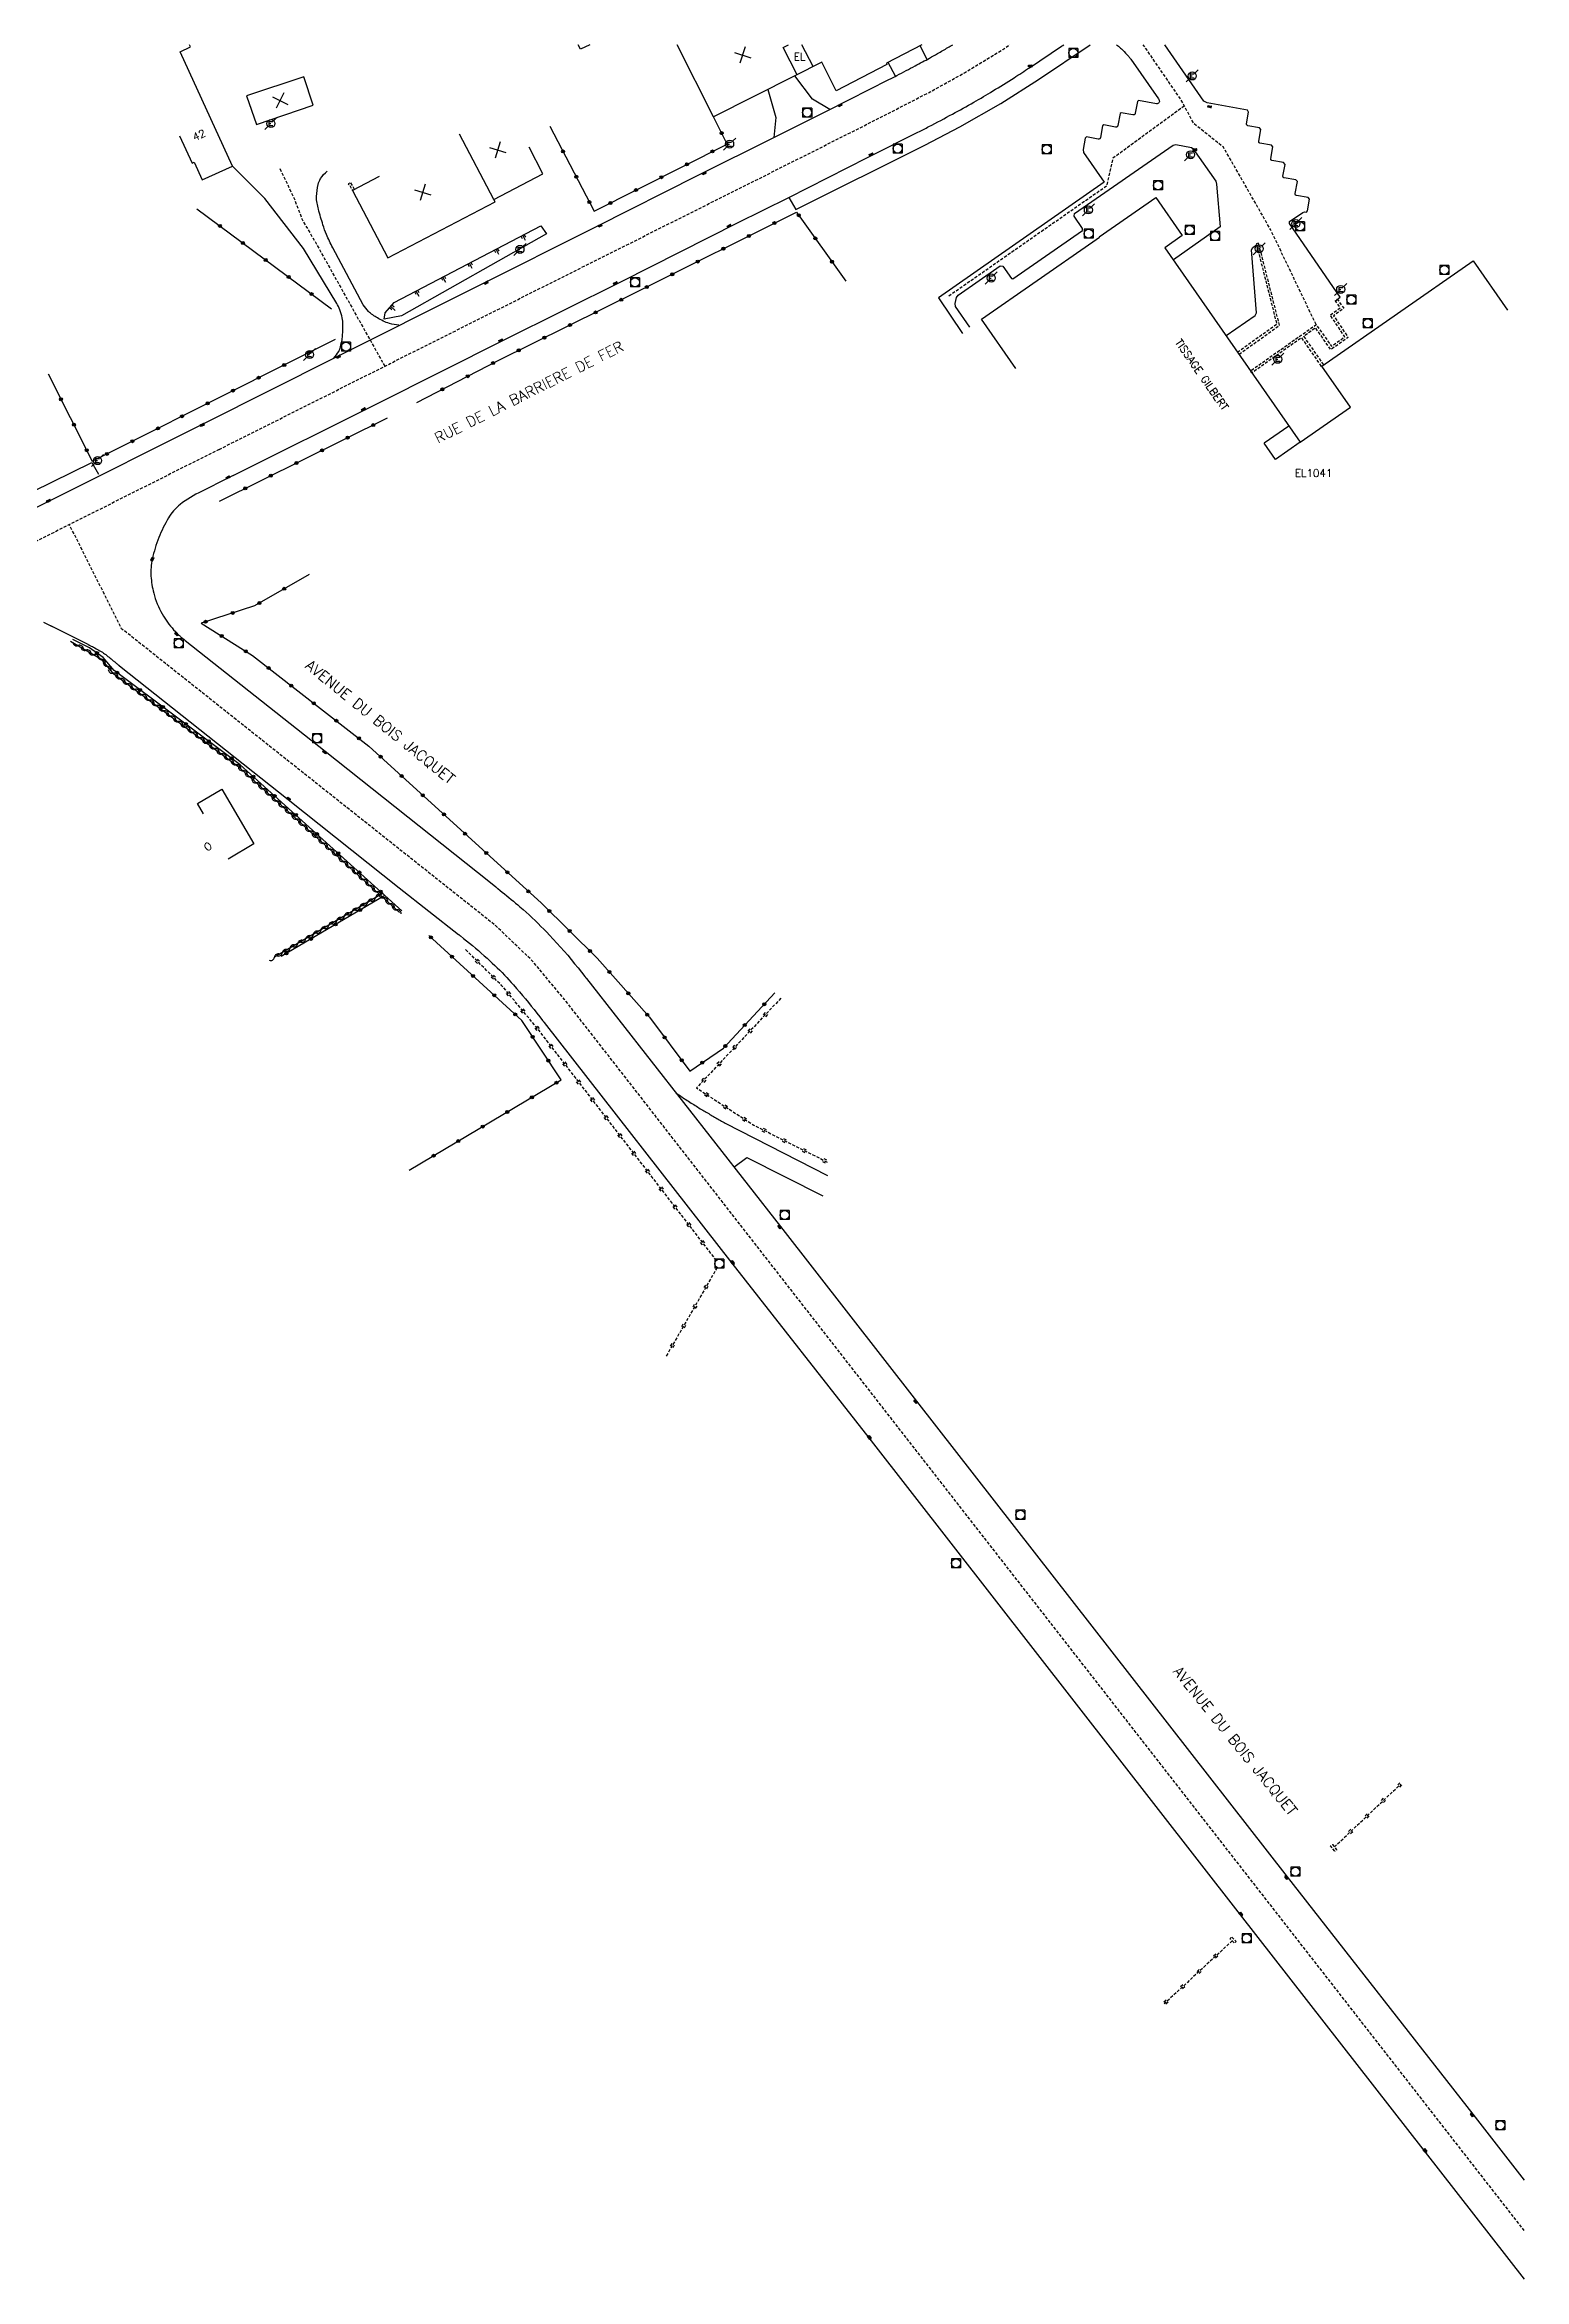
# Model space of a CAD drawing. Header units: millimetres. Extents: x 74999 to 76000, y 157000 to 158000.
# Drawn here: x 75753.9 to 76000, y 157628.4 to 158000 of the extents above; entities that cross this region are included whole.
import ezdxf
from ezdxf.enums import TextEntityAlignment as Align

# ---------------------------------------------------------------- set-up
doc = ezdxf.new("R2010")
doc.units = ezdxf.units.MM
doc.linetypes.add('DASHED', pattern=[0.75, 0.5, -0.25])
doc.layers.get('0').update_dxf_attribs({"linetype": 'CONTINUOUS'})
for name, color, linetype in [('w0001', 6, 'DASHED'), ('w0008', 7, 'CONTINUOUS'), ('W0100', 7, 'CONTINUOUS'), ('W0112', 1, 'DASHED'), ('W0211', 2, 'CONTINUOUS'), ('W0220', 5, 'DASHED'), ('W0310', 3, 'CONTINUOUS'), ('W0322', 7, 'CONTINUOUS'), ('w0400', 7, 'CONTINUOUS'), ('w0420', 7, 'CONTINUOUS'), ('W0471', 7, 'CONTINUOUS'), ('w0984', 7, 'CONTINUOUS'), ('w0989', 7, 'CONTINUOUS'), ('W0991', 7, 'CONTINUOUS'), ('W1102', 7, 'CONTINUOUS')]:
    doc.layers.add(name, color=color, linetype=linetype)
doc.styles.get("Standard").update_dxf_attribs({"font": 'romans.shx', "width": 0.85})

# ---------------------------------------------------------------- blocks, each defined once
blk = doc.blocks.new('t322o')
at = {"color": 0, "linetype": 'Continuous'}
for radius in [0.25, 0.15]:
    blk.add_circle((0, 0), radius, dxfattribs=at)
blk = doc.blocks.new('t310o')
at = {"color": 0, "linetype": 'Continuous'}
for centre, start, end in [((-0.5, 0.38), 216.8699, 323.1304), ((0.5, -0.37), 36.8699, 143.1303)]:
    blk.add_arc(centre, 0.625, start, end, dxfattribs=at)
blk = doc.blocks.new('t220o')
at = {"color": 0, "linetype": 'Continuous'}
for p, q in [((-0.25, 0.25), (0.25, 0.25)), ((-0.25, -0.25), (0.25, -0.25))]:
    blk.add_line(p, q, dxfattribs=at)
blk = doc.blocks.new('T420')
for p, q in [((0.75, 0.75), (-0.75, 0.75)), ((-0.75, 0.75), (-0.75, -0.75)), ((0.75, 0.75), (0.75, -0.75)), ((0.75, -0.75), (-0.75, -0.75))]:
    blk.add_line(p, q)
blk.add_ellipse((0, 0), major_axis=(-0.53, 0.53), ratio=1, start_param=3.926991, end_param=10.210176)
blk = doc.blocks.new('T471')
for p, q in [((-0.333334, 0.333334), (-0.333334, -0.333334)), ((-0.333334, 0.333334), (0.333334, 0.333334)), ((-0.333334, 0), (0, 0)), ((0.500001, 0.500001), (1.000002, 1.000002)), ((-0.500001, -0.500001), (-1.000002, -1.000002)), ((-0.333334, -0.333334), (0.333334, -0.333334))]:
    blk.add_line(p, q)
blk.add_ellipse((0, 0), major_axis=(0.471405, 0.471405), ratio=1, start_param=5.4977871438, end_param=11.780972451)
blk = doc.blocks.new('T400')
for p, q in [((-0.15, 0.3), (0.15, 0.3)), ((-0.15, -0.25), (-0.15, 0.3)), ((-0.15, 0.15), (0.15, 0.15)), ((-0.15, 0), (0.15, 0)), ((0.15, 0.3), (0.15, -0.25)), ((-0.15, -0.15), (0.15, -0.15)), ((-0.15, -0.25), (-0.15, -0.3)), ((-0.15, -0.3), (0.15, -0.3)), ((0.15, -0.3), (0.15, -0.25))]:
    blk.add_line(p, q)
blk = doc.blocks.new('t211o')
at = {"color": 0, "linetype": 'Continuous'}
for p, q in [((-0.29, 0.5), (-0.29, 0)), ((0, 1), (0, 0)), ((0.29, 0.5), (0.29, 0))]:
    blk.add_line(p, q, dxfattribs=at)
blk = doc.blocks.new('t991o')
at = {"color": 0, "linetype": 'Continuous'}
for p, q in [((-1, 1), (1, -1)), ((-1, -1), (1, 1))]:
    blk.add_line(p, q, dxfattribs=at)

msp = doc.modelspace()

# ---------------------------------------------------------------- linework, layer by layer
at = {"layer": 'w0001', "flags": 128}
for points in [[(75782.95, 157932.7), (75811.36, 157946.97), (75879.83, 157981.3), (75886.06, 157984.44), (75894.04, 157988.47), (75901.21, 157992.16), (75906.88, 157995.32), (75913.25, 157999.2), (75914.44, 158000)], [(75965.37, 157953.46), (75957.8, 157969.26), (75949.97, 157982.94), (75945.04, 157986.88), (75942.94, 157990.79), (75936.63, 158000)], [(75943.46, 157989.81), (75931.54, 157981.09), (75930.55, 157976.5), (75904.21, 157958.12)], [(75793.04, 157979.39), (75795.42, 157974.42), (75796.78, 157970.8), (75798.87, 157967.28), (75810.48, 157946.52)], [(75782.95, 157932.7), (75719.35, 157900.76)], [(76000, 157636.47), (75847.67, 157831.89), (75840.37, 157841.23), (75835.01, 157847.66), (75828.96, 157853.46), (75766.72, 157902.88), (75758.02, 157920.19)]]:
    msp.add_lwpolyline(points, dxfattribs=at)
at = {"layer": 'w0008', "flags": 128}
for points in [[(75780.72, 157937.18), (75802.02, 157947.88), (75825.55, 157959.68), (75845.71, 157969.79), (75862.61, 157978.3), (75875.18, 157984.57), (75884.48, 157989.23), (75894.34, 157994.21, 0.003551), (75895.67, 157994.89, 0.001557), (75898.69, 157996.48, 0.003027), (75901.1, 157997.78, 0.00548), (75902.42, 157998.52, 0.002488), (75903.31, 157999.04, 0.000623), (75904.93, 158000)], [(75785.29, 157928.37), (75809.26, 157940.32), (75830.35, 157950.9), (75849.94, 157960.7), (75869.16, 157970.37), (75877.7, 157974.58), (75890.78, 157981.26), (75899.16, 157985.45, 0.005218), (75900.98, 157986.38, 0.002396), (75904.91, 157988.47, 0.006388), (75908.44, 157990.43, 0.006955), (75911.63, 157992.31, 0.00475), (75915.14, 157994.5, 0.006451), (75917.69, 157996.17), (75923.04, 157999.76, -0.011849), (75923.41, 158000)], [(75932.16, 158000, -0.010263), (75932.49, 157999.74, -0.027976), (75933.17, 157999.13, -0.011031), (75934.21, 157998.03, -0.03139), (75934.54, 157997.62), (75939.17, 157990.98, -0.052457), (75939.25, 157990.83, -0.042237), (75939.31, 157990.63, -0.167197), (75939.29, 157990.45, -0.140928), (75939.15, 157990.28, -0.070521), (75938.96, 157990.19, -0.118506), (75938.84, 157990.19), (75935.86, 157990.71), (75935.66, 157990.58), (75935.3, 157988.6, -0.094276), (75935.25, 157988.46, -0.117167), (75935.16, 157988.38, -0.101471), (75935.05, 157988.34, -0.080051), (75934.91, 157988.34), (75932.95, 157988.69), (75932.77, 157988.55), (75932.42, 157986.58, -0.095617), (75932.37, 157986.45, -0.102104), (75932.29, 157986.36, -0.104041), (75932.17, 157986.31, -0.091619), (75932.02, 157986.31), (75930.05, 157986.65), (75929.86, 157986.52), (75929.52, 157984.57, -0.095484), (75929.48, 157984.48, -0.070176), (75929.39, 157984.37, -0.100386), (75929.26, 157984.29, -0.132076), (75929.15, 157984.29), (75927.17, 157984.67), (75926.96, 157984.47), (75926.64, 157982.56), (75926.67, 157982.07), (75930.15, 157977.11), (75902.58, 157957.91), (75906.55, 157951.97)], [(75968.58, 157957.43), (75969.39, 157958.02), (75960.94, 157970.25), (75960.97, 157970.57), (75963.16, 157972.07), (75963.45, 157972.2), (75963.8, 157972.13), (75963.93, 157972.36), (75964.25, 157974.3), (75964.08, 157974.58), (75962.1, 157974.93, -0.088529), (75962, 157974.97, -0.109348), (75961.94, 157975.03, -0.119007), (75961.9, 157975.12, -0.078302), (75961.9, 157975.26), (75962.26, 157977.24), (75962.01, 157977.5), (75960.04, 157977.86, -0.116043), (75959.97, 157977.88, -0.082813), (75959.9, 157977.96, -0.090886), (75959.86, 157978.06, -0.103905), (75959.85, 157978.15), (75960.2, 157980.1), (75959.97, 157980.4), (75958.01, 157980.76, -0.088194), (75957.92, 157980.79, -0.097595), (75957.86, 157980.85, -0.123585), (75957.82, 157980.94, -0.085583), (75957.82, 157981.08), (75958.19, 157983.03), (75957.96, 157983.28), (75956.01, 157983.65, -0.081628), (75955.93, 157983.67, -0.083662), (75955.87, 157983.72, -0.138296), (75955.83, 157983.8, -0.088171), (75955.83, 157983.95), (75956.18, 157985.88), (75955.98, 157986.17), (75954.01, 157986.52, -0.129344), (75953.93, 157986.56, -0.079678), (75953.84, 157986.67, -0.065991), (75953.78, 157986.79, -0.122455), (75953.78, 157986.86), (75954.15, 157988.78), (75953.94, 157989.1), (75947.23, 157990.32), (75946.72, 157990.6), (75940.22, 158000)], [(75802.02, 157947.88, 0.046611), (75802.82, 157948.97, 0.0767), (75803.12, 157949.74, 0.013725), (75803.37, 157950.94, 0.021123), (75803.47, 157951.74, 0.02767), (75803.53, 157953.5, 0.045452), (75803.41, 157954.57, 0.039208), (75803.01, 157955.91, 0.046156), (75802.49, 157956.98), (75796.95, 157966.11), (75796.95, 157966.11), (75790.56, 157974.41), (75785.18, 157979.8)], [(75812.83, 157953.37, -0.039084), (75811.26, 157953.64, -0.055993), (75810.22, 157954.04, -0.012391), (75809.27, 157954.55, -0.014274), (75808.47, 157955.05, -0.061338), (75807.76, 157955.65), (75806.9, 157956.76), (75801.84, 157966.19, -0.018109), (75800.78, 157968.45, -0.026695), (75800.2, 157970.03, -0.007666), (75799.45, 157972.64, -0.020095), (75799.22, 157973.65, -0.061575), (75799.15, 157974.78, -0.034939), (75799.4, 157976.74, -0.097399), (75799.81, 157977.72, -0.06146), (75800.9, 157978.99)]]:
    msp.add_lwpolyline(points, format="xyb", dxfattribs=at)
for points in [[(75877.7, 157974.58), (75878.83, 157972.57), (75900.28, 157983.27), (75906.13, 157986.32), (75912.93, 157990.24), (75919.2, 157994.23), (75927.77, 158000)], [(75900.69, 157997.56), (75899.5, 157999.83)], [(75923.04, 157999.76), (75923.39, 158000)], [(75895.41, 157994.76), (75894.2, 157997.06)], [(75874.2, 157992.53), (75875.5, 157987.87), (75875.18, 157984.57)], [(75884.48, 157989.23), (75881.61, 157990.93), (75878.66, 157994.81)], [(75907.79, 157953.05), (75905.4, 157956.44), (75905.35, 157956.95), (75905.55, 157957.93), (75905.84, 157958.33), (75912.84, 157963.23), (75913.27, 157963.15), (75914.71, 157961.1), (75914.94, 157961.04), (75926.5, 157969.08), (75926.54, 157969.44), (75925.12, 157971.47), (75925.21, 157971.9), (75941.59, 157983.3), (75942.05, 157983.4), (75944.65, 157982.9), (75944.89, 157982.74), (75948.67, 157977.29), (75948.83, 157976.8), (75949.41, 157969.72), (75941.68, 157964.21)], [(75950.44, 157951.65), (75955.23, 157954.95), (75955.48, 157955.39), (75954.64, 157965.91), (75954.84, 157966.3), (75955.48, 157966.72)], [(75746.8, 157920.17), (75754.62, 157924.08), (75780.72, 157937.18)], [(75772.06, 157908.8), (75772.18, 157908.34), (75772.32, 157907.9), (75772.48, 157907.47), (75772.64, 157907.03), (75772.83, 157906.59), (75773.03, 157906.17), (75773.24, 157905.75), (75773.47, 157905.34), (75773.67, 157904.98), (75773.89, 157904.64), (75774.12, 157904.29), (75774.35, 157903.97), (75774.59, 157903.64), (75774.84, 157903.31), (75775.1, 157903), (75775.36, 157902.7), (75775.65, 157902.39), (75775.93, 157902.11), (75776.03, 157902.01), (75776.13, 157901.92), (75776.22, 157901.82), (75776.33, 157901.73), (75776.43, 157901.64), (75776.53, 157901.54), (75776.63, 157901.46), (75776.74, 157901.37), (75776.84, 157901.28), (75776.94, 157901.2), (75776.98, 157901.17), (75777.01, 157901.14), (75777.04, 157901.12), (75777.08, 157901.09), (75777.11, 157901.06), (75777.15, 157901.04), (75777.18, 157901.01), (75777.22, 157900.98), (75777.25, 157900.95), (75777.29, 157900.93), (75800.56, 157882.5), (75825.92, 157862.38), (75828.88, 157859.99), (75828.92, 157859.96), (75828.96, 157859.93), (75829, 157859.89), (75829.04, 157859.86), (75829.09, 157859.83), (75829.13, 157859.8), (75829.17, 157859.75), (75829.21, 157859.72), (75829.25, 157859.69), (75829.29, 157859.66), (75829.67, 157859.36), (75830.03, 157859.07), (75830.4, 157858.77), (75830.77, 157858.47), (75831.14, 157858.16), (75831.51, 157857.86), (75831.88, 157857.55), (75832.24, 157857.25), (75832.6, 157856.94), (75832.96, 157856.63), (75833.48, 157856.19), (75833.98, 157855.74), (75834.49, 157855.27), (75834.99, 157854.8), (75835.48, 157854.33), (75835.98, 157853.86), (75836.46, 157853.37), (75836.94, 157852.89), (75837.41, 157852.41), (75837.89, 157851.91), (75838.51, 157851.25), (75839.11, 157850.59), (75839.72, 157849.92), (75840.31, 157849.23), (75840.9, 157848.56), (75841.48, 157847.86), (75842.06, 157847.17), (75842.63, 157846.47), (75843.19, 157845.76), (75843.75, 157845.06), (75843.78, 157845.03), (75843.8, 157844.98), (75843.83, 157844.95), (75843.85, 157844.92), (75843.89, 157844.89), (75843.91, 157844.86), (75843.93, 157844.82), (75843.96, 157844.78), (75843.99, 157844.75), (75844.02, 157844.72), (75876.28, 157803.47), (75898.89, 157774.42), (75960.57, 157695.3), (75991.45, 157655.82), (76000, 157644.85)], [(75753.74, 157903.94), (75754.3, 157903.69), (75754.85, 157903.43), (75754.89, 157903.4), (75754.93, 157903.38), (75754.96, 157903.37), (75755, 157903.35), (75755.03, 157903.33), (75755.07, 157903.32), (75755.1, 157903.3), (75755.14, 157903.27), (75755.18, 157903.26), (75755.21, 157903.24), (75761.07, 157900.28), (75761.1, 157900.27), (75761.14, 157900.25), (75761.17, 157900.24), (75761.21, 157900.22), (75761.25, 157900.19), (75761.28, 157900.18), (75761.32, 157900.16), (75761.35, 157900.14), (75761.39, 157900.13), (75761.43, 157900.11), (75761.64, 157900), (75761.85, 157899.89), (75762.06, 157899.78), (75762.28, 157899.67), (75762.49, 157899.55), (75762.7, 157899.44), (75762.9, 157899.33), (75763.11, 157899.21), (75763.32, 157899.08), (75763.52, 157898.96), (75763.52, 157898.96), (75763.71, 157898.83), (75763.89, 157898.69), (75764.08, 157898.56), (75764.26, 157898.42), (75764.44, 157898.28), (75764.62, 157898.14), (75764.8, 157898), (75764.98, 157897.86), (75765.16, 157897.7), (75765.33, 157897.56), (75765.41, 157897.5), (75765.49, 157897.42), (75765.57, 157897.36), (75765.64, 157897.3), (75765.72, 157897.24), (75765.8, 157897.17), (75765.87, 157897.09), (75765.96, 157897.03), (75766.03, 157896.97), (75766.11, 157896.91), (75766.14, 157896.89), (75766.17, 157896.86), (75766.19, 157896.84), (75766.22, 157896.81), (75766.25, 157896.8), (75766.28, 157896.78), (75766.31, 157896.75), (75766.33, 157896.74), (75766.36, 157896.7), (75766.39, 157896.69), (75794.4, 157874.46), (75812.89, 157859.81), (75822.77, 157852.02), (75822.8, 157852.01), (75822.83, 157851.97), (75822.86, 157851.94), (75822.89, 157851.93), (75822.92, 157851.9), (75822.95, 157851.88), (75822.98, 157851.85), (75823.01, 157851.83), (75823.04, 157851.8), (75823.08, 157851.79), (75823.08, 157851.79), (75823.58, 157851.38), (75824.08, 157850.99), (75824.58, 157850.58), (75825.07, 157850.18), (75825.56, 157849.77), (75826.05, 157849.35), (75826.54, 157848.93), (75827.01, 157848.5), (75827.49, 157848.08), (75827.96, 157847.64), (75828.37, 157847.27), (75828.78, 157846.88), (75829.18, 157846.49), (75829.59, 157846.08), (75829.98, 157845.69), (75830.37, 157845.28), (75830.76, 157844.88), (75831.14, 157844.46), (75831.53, 157844.05), (75831.9, 157843.63), (75832.41, 157843.06), (75832.9, 157842.49), (75833.39, 157841.89), (75833.88, 157841.31), (75834.36, 157840.72), (75834.84, 157840.13), (75835.3, 157839.53), (75835.78, 157838.94), (75836.25, 157838.34), (75836.72, 157837.73), (75836.72, 157837.73), (75836.74, 157837.7), (75836.77, 157837.67), (75836.8, 157837.62), (75836.83, 157837.59), (75836.85, 157837.56), (75836.88, 157837.53), (75836.91, 157837.48), (75836.94, 157837.45), (75836.97, 157837.42), (75836.99, 157837.39), (75836.99, 157837.39), (75868.21, 157797.38), (75890.97, 157768.29), (75952.73, 157688.99), (76000, 157628.38)], [(75858.84, 157825.71), (75859.05, 157825.57), (75859.27, 157825.43), (75859.49, 157825.29), (75859.7, 157825.15), (75859.92, 157824.99), (75860.13, 157824.85), (75860.34, 157824.71), (75860.56, 157824.57), (75860.77, 157824.43), (75860.99, 157824.29), (75861.21, 157824.14), (75861.43, 157824), (75861.65, 157823.86), (75861.87, 157823.74), (75862.09, 157823.6), (75862.3, 157823.46), (75862.52, 157823.32), (75862.74, 157823.19), (75862.96, 157823.05), (75863.18, 157822.93), (75863.37, 157822.8), (75863.57, 157822.69), (75863.77, 157822.57), (75863.96, 157822.46), (75864.16, 157822.35), (75864.35, 157822.24), (75864.55, 157822.11), (75864.74, 157822), (75864.94, 157821.89), (75865.14, 157821.78), (75865.34, 157821.67), (75865.53, 157821.55), (75865.73, 157821.44), (75865.92, 157821.33), (75866.12, 157821.22), (75866.31, 157821.1), (75866.51, 157820.99), (75866.7, 157820.88), (75866.9, 157820.75), (75867.09, 157820.64), (75867.09, 157820.64), (75867.09, 157820.64), (75884.1, 157811.95)], [(75868.53, 157813.34), (75870.7, 157814.91), (75883.35, 157808.54)]]:
    msp.add_lwpolyline(points, dxfattribs=at)
at = {"layer": 'w0008'}
for points in [[(75748.66, 157924.06), (75761.78, 157930.54), (75762.85, 157928.55)], [(75785.29, 157928.37), (75784.4, 157927.91), (75780.01, 157925.69)]]:
    msp.add_lwpolyline(points, dxfattribs=at)
msp.add_lwpolyline([(75780.01, 157925.69, 0.063971), (75776.44, 157923.53, 0.091061), (75774.5, 157921.3, 0.039852), (75772.9, 157918.03, 0.039029), (75771.82, 157914.46, 0.071606), (75771.6, 157911.63, 0.052521), (75772.06, 157908.8)], format="xyb", dxfattribs=at)
at = {"layer": 'W0100', "flags": 128}
for points in [[(75776.36, 157984.83), (75778.45, 157980.29), (75778.77, 157980.44), (75780.1, 157977.55), (75780.1, 157977.55), (75785.18, 157979.8), (75776.45, 157998.83), (75778.16, 157999.65), (75778, 158000)], [(75844.57, 158000), (75843.05, 157999.23), (75842.67, 158000)], [(75899.82, 158000), (75893.9, 157996.9), (75893.98, 157996.73), (75885.57, 157992.34), (75883.17, 157997.09), (75878.66, 157994.81), (75865.17, 157987.99), (75859.11, 158000)], [(75809.54, 157978.07), (75805.12, 157975.74), (75811.01, 157964.57), (75828.83, 157973.84), (75828.83, 157973.84), (75828.61, 157974.26), (75836.78, 157978.5), (75834.47, 157982.94)], [(75915.42, 157946.14), (75909.71, 157954.35), (75928.23, 157967.24), (75929.33, 157968), (75929.31, 157968.04), (75938.73, 157974.58), (75943.12, 157968.26), (75940.21, 157966.23), (75942.01, 157963.64), (75962.71, 157933.9), (75971.08, 157939.72), (75966.33, 157946.54), (75966.33, 157946.54), (75991.49, 157964.04), (75997.2, 157955.83)], [(75780.35, 157872.07), (75779.34, 157873.79), (75783.39, 157876.18), (75788.72, 157867.1), (75784.41, 157864.57)]]:
    msp.add_lwpolyline(points, dxfattribs=at)
msp.add_lwpolyline([(75797, 157994.67), (75787.48, 157991.47), (75789.14, 157986.74), (75798.59, 157989.92)], close=True, dxfattribs=at)
at = {"layer": 'W0112', "flags": 128}
for points in [[(75805.47, 157975.93), (75804.83, 157977.08), (75804.83, 157977.08), (75804.39, 157976.84), (75804.56, 157976.55), (75804.65, 157976.58), (75805.12, 157975.74)], [(75966.28, 157946.51), (75962.97, 157951.27), (75954.7, 157945.43), (75954.47, 157945.76), (75962.91, 157951.71), (75965.37, 157953.46), (75967.93, 157949.84), (75970.15, 157951.42), (75967.72, 157955.03), (75969.41, 157956.25), (75968.58, 157957.43), (75968.9, 157957.66), (75969.97, 157956.16), (75968.27, 157954.93), (75970.7, 157951.32), (75967.83, 157949.29), (75965.28, 157952.9), (75963.3, 157951.5), (75966.61, 157946.73)]]:
    msp.add_lwpolyline(points, dxfattribs=at)
for points in [[(75955.82, 157966.98), (75955.43, 157966.88), (75958.83, 157953.49), (75952.37, 157948.88), (75952.6, 157948.56), (75959.29, 157953.33), (75955.82, 157966.98)], [(75968.48, 157699.55), (75967.77, 157700.46), (75968.08, 157700.7), (75968.79, 157699.8)], [(75951.35, 157685.3), (75952.07, 157684.57), (75951.78, 157684.29), (75951.06, 157685.03)]]:
    msp.add_lwpolyline(points, close=True, dxfattribs=at)
at = {"layer": 'W0211', "flags": 128}
msp.add_lwpolyline([(75837.37, 157968.56), (75813.27, 157954.93), (75810.38, 157954.33), (75810.56, 157955.42), (75812.03, 157957.1), (75836.43, 157969.87)], close=True, dxfattribs=at)
at = {"layer": 'W0220', "flags": 128}
for points in [[(75865.65, 157797.81), (75835.91, 157836.36), (75829.97, 157843.5), (75823.82, 157849.63)], [(75876.35, 157841.43), (75862.32, 157826.5), (75871.86, 157820.31), (75884.15, 157814.13)], [(75865.76, 157796.64), (75857.26, 157781.85)], [(75968.41, 157700.28), (75979.44, 157710.73)], [(75951.43, 157684.67), (75940.11, 157674.19)]]:
    msp.add_lwpolyline(points, dxfattribs=at)
at = {"layer": 'W0310', "flags": 128}
for points in [[(75758.21, 157900.83), (75763.28, 157897.85), (75765.21, 157895.55), (75775.26, 157888.07), (75786.07, 157879.99), (75794.58, 157872.3), (75802.92, 157864.77), (75812.93, 157855.7)], [(75810.24, 157858.89), (75792.13, 157848.24)]]:
    msp.add_lwpolyline(points, dxfattribs=at)
at = {"layer": 'W0322', "flags": 128}
for points in [[(75837.95, 157986.47), (75845.32, 157972.3), (75867.41, 157983.48), (75865.17, 157987.99)], [(75779.25, 157972.69), (75801.64, 157956.05), (75801.64, 157956.05)], [(75815.84, 157940.51), (75829.33, 157947.48), (75852.54, 157958.93), (75878.96, 157972.16), (75887.17, 157960.67)], [(75802.24, 157950.99), (75775.13, 157937.41)], [(75754.48, 157945.27), (75761.84, 157930.74), (75775.13, 157937.41)], [(75783.01, 157924.11), (75810.95, 157937.92)], [(75797.88, 157911.88), (75788.82, 157906.68), (75779.97, 157903.79), (75788.48, 157898.43), (75807.85, 157883.34), (75836.52, 157857.23), (75845.83, 157848.07), (75854.49, 157838.26), (75861.22, 157829.3), (75866.83, 157833.14), (75875.35, 157842.33)], [(75813.3, 157855.96), (75810.49, 157858.51), (75786.44, 157880.26), (75765.46, 157895.92), (75763.66, 157898.11), (75761.39, 157899.72), (75758.58, 157901.08)], [(75810.49, 157858.51), (75793.25, 157848.38)], [(75814.53, 157812.81), (75839.81, 157827.83), (75833.3, 157837.7), (75817.81, 157851.85)]]:
    msp.add_lwpolyline(points, dxfattribs=at)
at = {"layer": 'W1102', "flags": 128}
for points in [[(75876.72, 157999.52), (75877.65, 158000)], [(75879.05, 157995), (75876.72, 157999.52)], [(75881.71, 157996.36), (75879.84, 158000)], [(75828.61, 157974.26), (75822.89, 157985.11)], [(75960.84, 157936.57), (75956.75, 157933.71)], [(75958.61, 157931.04), (75956.75, 157933.71)], [(75962.71, 157933.9), (75958.6, 157931.04)]]:
    msp.add_lwpolyline(points, dxfattribs=at)

# ---------------------------------------------------------------- block references
at = {"layer": 'W0211'}
for p, rotation in [((75829, 157965.99), 207.6206295697642), ((75833.43, 157968.3), 207.6206295697642), ((75824.58, 157963.67), 207.620629569779), ((75815.72, 157959.03), 207.6206295697642), ((75820.15, 157961.35), 207.6206295697604), ((75811.48, 157956.47), 228.9520618076717)]:
    msp.add_blockref('t211o', p, dxfattribs=dict(at, rotation=rotation))
at = {"layer": 'W0220'}
for p, rotation in [((75825.88, 157847.58), 135.0828678326766), ((75828.54, 157844.93), 135.0828678326766), ((75831.07, 157842.18), 129.7546472935696), ((75833.47, 157839.29), 129.7546472935696), ((75835.87, 157836.41), 129.7546472935696), ((75871.22, 157835.97), 226.7812666952369), ((75873.78, 157838.7), 226.7812666952369), ((75838.16, 157833.44), 127.6526826740956), ((75868.65, 157833.24), 226.7812666952369), ((75840.45, 157830.47), 127.6526826740956), ((75866.08, 157830.5), 226.7812666952369), ((75842.74, 157827.5), 127.6526826740956), ((75845.04, 157824.54), 127.6526826740956), ((75863.51, 157827.77), 226.7812666952369), ((75864.01, 157825.41), 327.004328931426), ((75847.33, 157821.57), 127.6526826740956), ((75867.15, 157823.37), 327.004328931426), ((75870.3, 157821.32), 327.004328931426), ((75849.62, 157818.6), 127.6526826740956), ((75873.55, 157819.46), 333.3212357760203), ((75876.9, 157817.78), 333.3212357760203), ((75851.91, 157815.63), 127.6526826740956), ((75880.25, 157816.1), 333.3212357760203), ((75883.6, 157814.41), 333.3212357760203), ((75854.2, 157812.66), 127.6526826740956), ((75856.49, 157809.69), 127.6526826740956), ((75858.78, 157806.72), 127.6526826740956), ((75861.07, 157803.75), 127.6526826740956), ((75863.36, 157800.78), 127.6526826740956), ((75863.89, 157793.39), 240.1216525113718), ((75862.03, 157790.14), 240.1216525113718), ((75860.16, 157786.89), 240.1216525113718), ((75858.29, 157783.64), 240.1216525113718), ((75979.3, 157710.6), 43.45252060640517), ((75976.58, 157708.02), 43.45252060640517), ((75971.13, 157702.86), 43.45252060640517), ((75973.86, 157705.44), 43.45252060640517), ((75945.93, 157679.57), 222.7979156935977), ((75948.68, 157682.12), 222.7979156935977), ((75943.17, 157677.02), 222.7979156935977), ((75940.42, 157674.47), 222.7979156935977)]:
    msp.add_blockref('t220o', p, dxfattribs=dict(at, rotation=rotation))
at = {"layer": 'W0310'}
for p, rotation in [((75759.5, 157900.07), 329.5317095200365), ((75760.79, 157899.31), 329.5317095200365), ((75762.09, 157898.55), 329.5317095200365), ((75763.36, 157897.76), 309.8940820269112), ((75764.32, 157896.61), 309.8940820269112), ((75765.3, 157895.48), 323.3680450156496), ((75766.5, 157894.58), 323.3680450156496), ((75767.71, 157893.69), 323.3680450156496), ((75768.91, 157892.79), 323.3680450156496), ((75770.11, 157891.9), 323.3680450156496), ((75771.32, 157891), 323.3680450156496), ((75772.52, 157890.11), 323.3680450156496), ((75773.72, 157889.21), 323.3680450156496), ((75774.93, 157888.32), 323.3680450156496), ((75776.13, 157887.42), 323.2297539275023), ((75777.33, 157886.52), 323.2297539275023), ((75778.53, 157885.63), 323.2297539275023), ((75779.73, 157884.73), 323.2297539275023), ((75780.94, 157883.83), 323.2297539275023), ((75782.14, 157882.93), 323.2297539275023), ((75783.34, 157882.04), 323.2297539275023), ((75784.54, 157881.14), 323.2297539275023), ((75785.74, 157880.24), 323.2297539275023), ((75786.88, 157879.26), 317.8732118237903), ((75787.99, 157878.26), 317.8732118237903), ((75789.1, 157877.25), 317.8732118237903), ((75790.22, 157876.24), 317.8732118237903), ((75791.33, 157875.24), 317.8732118237903), ((75792.44, 157874.23), 317.8732118237903), ((75793.55, 157873.23), 317.8732118237903), ((75794.67, 157872.22), 317.9035530648235), ((75795.78, 157871.21), 317.9035530648235), ((75796.89, 157870.21), 317.9035530648235), ((75798.01, 157869.2), 317.9035530648235), ((75799.12, 157868.2), 317.9035530648235), ((75800.23, 157867.19), 317.9035530648235), ((75801.34, 157866.19), 317.9035530648235), ((75802.46, 157865.18), 317.9035530648235), ((75803.57, 157864.17), 317.8339082627271), ((75804.68, 157863.17), 317.8339082627271), ((75805.79, 157862.16), 317.8339082627271), ((75806.91, 157861.15), 317.8339082627271), ((75808.02, 157860.15), 317.8339082627271), ((75808.94, 157858.13), 210.4586888596699), ((75809.13, 157859.14), 317.8339082627271), ((75810.24, 157858.13), 317.8339082627271), ((75802.48, 157854.32), 210.4586888596699), ((75803.77, 157855.09), 210.4586888596699), ((75805.06, 157855.85), 210.4586888596699), ((75806.36, 157856.61), 210.4586888596699), ((75807.65, 157857.37), 210.4586888596699), ((75811.35, 157857.13), 317.8339082627271), ((75812.46, 157856.12), 317.8339082627271), ((75796.01, 157850.52), 210.4586888596699), ((75797.31, 157851.28), 210.4586888596699), ((75798.6, 157852.04), 210.4586888596699), ((75799.89, 157852.8), 210.4586888596699), ((75801.18, 157853.56), 210.4586888596699), ((75792.13, 157848.24), 210.4586888596699), ((75793.43, 157849), 210.4586888596699), ((75794.72, 157849.76), 210.4586888596699)]:
    msp.add_blockref('t310o', p, dxfattribs=dict(at, rotation=rotation))
at = {"layer": 'W0322'}
for p, rotation in [((75866.51, 157985.3), 116.3525087834083), ((75840.14, 157982.25), 297.4669017245239), ((75864.98, 157982.25), 26.83352684022267), ((75842.33, 157978.04), 297.4669017245239), ((75856.5, 157977.96), 26.83352684022267), ((75860.74, 157980.1), 26.83352684022267), ((75844.52, 157973.82), 297.4669017245239), ((75848.02, 157973.67), 26.83352684022267), ((75852.26, 157975.82), 26.83352684022267), ((75783.06, 157969.86), 323.3844208060113), ((75875.29, 157970.32), 26.60239377262995), ((75879.33, 157971.64), 305.5456564202439), ((75786.88, 157967.02), 323.3844208060113), ((75866.79, 157966.07), 26.60239377262995), ((75871.04, 157968.19), 26.60239377262995), ((75882.09, 157967.78), 305.5456564202439), ((75790.69, 157964.19), 323.3844208060113), ((75862.54, 157963.94), 26.60239377262995), ((75884.86, 157963.91), 305.5456564202439), ((75794.5, 157961.36), 323.3844208060113), ((75798.31, 157958.52), 323.3844208060113), ((75854.05, 157959.69), 26.60239377262995), ((75858.3, 157961.81), 26.60239377262995), ((75845.54, 157955.47), 26.2554048963301), ((75849.8, 157957.57), 26.2554048963301), ((75837.02, 157951.27), 26.2554048963301), ((75841.28, 157953.37), 26.2554048963301), ((75797.99, 157948.86), 206.6098975479275), ((75832.76, 157949.17), 26.2554048963301), ((75789.5, 157944.61), 206.6098975479275), ((75793.75, 157946.73), 206.6098975479275), ((75824.28, 157944.87), 27.31699155657395), ((75828.5, 157947.05), 27.31699155657395), ((75756.62, 157941.03), 296.858266943955), ((75781.01, 157940.35), 206.6098975479275), ((75785.25, 157942.48), 206.6098975479275), ((75820.06, 157942.69), 27.31699155657395), ((75758.77, 157936.8), 296.858266943955), ((75772.76, 157936.18), 26.49811032123334), ((75776.76, 157938.22), 206.6098975479275), ((75808.56, 157936.74), 26.3080750442732), ((75760.92, 157932.56), 296.858266943955), ((75768.51, 157934.06), 26.49811032123334), ((75800.05, 157932.53), 26.3080750442732), ((75804.3, 157934.64), 26.3080750442732), ((75764.26, 157931.95), 26.49811032123334), ((75795.79, 157930.43), 26.3080750442732), ((75787.27, 157926.22), 26.3080750442732), ((75791.53, 157928.32), 26.3080750442732), ((75789.64, 157907.15), 209.8352790523963), ((75793.76, 157909.51), 209.8352790523963), ((75780.69, 157904.03), 198.0587227123103), ((75785.21, 157905.5), 198.0587227123103), ((75762.62, 157898.85), 144.6779432268712), ((75783.34, 157901.67), 327.7888543866399), ((75787.36, 157899.13), 327.7888543866399), ((75765.98, 157895.54), 143.2472926537358), ((75791.18, 157896.32), 322.0827013859724), ((75769.79, 157892.7), 143.2472926537358), ((75794.93, 157893.4), 322.0827013859724), ((75773.59, 157889.85), 143.2472926537358), ((75798.68, 157890.48), 322.0827013859724), ((75777.4, 157887.01), 143.2472926537358), ((75781.2, 157884.17), 143.2472926537358), ((75802.43, 157887.57), 322.0827013859724), ((75806.17, 157884.65), 322.0827013859724), ((75785.01, 157881.33), 143.2472926537358), ((75809.79, 157881.57), 317.6766018107683), ((75788.64, 157878.27), 137.88390523108), ((75813.3, 157878.37), 317.6766018107683), ((75792.16, 157875.08), 137.88390523108), ((75816.81, 157875.18), 317.6766018107683), ((75795.69, 157871.9), 137.88390523108), ((75820.33, 157871.98), 317.6766018107683), ((75799.21, 157868.71), 137.88390523108), ((75802.73, 157865.53), 137.88390523108), ((75823.84, 157868.78), 317.6766018107683), ((75827.35, 157865.58), 317.6766018107683), ((75806.26, 157862.34), 137.88390523108), ((75830.86, 157862.38), 317.6766018107683), ((75809.78, 157859.16), 137.88390523108), ((75834.37, 157859.19), 317.6766018107683), ((75806.4, 157856.1), 210.4461336539287), ((75837.84, 157855.94), 315.4824920791182), ((75798.21, 157851.29), 210.4461336539287), ((75802.3, 157853.7), 210.4461336539287), ((75818.15, 157851.54), 137.5995330471568), ((75841.22, 157852.61), 315.4824920791182), ((75794.11, 157848.88), 210.4461336539287), ((75821.66, 157848.34), 137.5995330471568), ((75844.61, 157849.27), 315.4824920791182), ((75825.17, 157845.13), 137.5995330471568), ((75847.84, 157845.8), 311.4170265597675), ((75828.68, 157841.93), 137.5995330471568), ((75850.98, 157842.23), 311.4170265597675), ((75873.6, 157840.43), 47.12069047248421), ((75832.18, 157838.73), 137.5995330471568), ((75854.13, 157838.67), 311.4170265597675), ((75870.36, 157836.95), 47.12069047248421), ((75835.08, 157835), 123.3592200696787), ((75857.01, 157834.9), 306.9236170605893), ((75867.13, 157833.47), 47.12069047248421), ((75837.69, 157831.04), 123.3592200696787), ((75859.87, 157831.1), 306.9236170605893), ((75863.28, 157830.71), 34.431201102102), ((75834.94, 157824.94), 30.71560407936534), ((75839.03, 157827.36), 30.71560407936534), ((75830.86, 157822.51), 30.71560407936534), ((75822.69, 157817.66), 30.71560407936534), ((75826.78, 157820.09), 30.71560407936534), ((75818.61, 157815.23), 30.71560407936534)]:
    msp.add_blockref('t322o', p, dxfattribs=dict(at, rotation=rotation))
at = {"layer": 'w0400'}
for p, rotation in [((75917.86, 157996.46), 90), ((75886.21, 157989.94), 116.721), ((75947.67, 157989.68), 79.29729995630457), ((75891.37, 157981.72), 116.721), ((75945.22, 157982.53), 90), ((75863.6, 157978.62), 116.721), ((75846.29, 157969.91), 116.721), ((75867.78, 157969.84), 116.721), ((75827.34, 157960.41), 116.721), ((75848.86, 157960.32), 116.721), ((75802.79, 157948.1), 116.721), ((75829.79, 157950.79), 116.721), ((75780.14, 157936.77), 116.721), ((75806.97, 157939.34), 116.721), ((75784.42, 157928.05), 116.721), ((75754.58, 157924.14), 116.4144071016796), ((75771.82, 157914.46), 338.5426451522021), ((75775.83, 157902), 224.9817790219965), ((75800.47, 157882.38), 231.8634343574845), ((75794.49, 157874.57), 51.31203409667239), ((75876.16, 157803.38), 217.1961916532956), ((75868.33, 157797.47), 38.63522707167797), ((75898.77, 157774.33), 218.0768429492761), ((75891.09, 157768.38), 37.20325644501993), ((75960.45, 157695.21), 217.9262192340994), ((75952.85, 157689.09), 38.08382562898063), ((75991.33, 157655.73), 216.9386839919812), ((75983.49, 157649.79), 38.35482842449111)]:
    msp.add_blockref('T400', p, dxfattribs=dict(at, rotation=rotation))
at = {"layer": 'w0420'}
for p in [(75924.99, 157998.64), (75880.73, 157988.72), (75895.77, 157982.73), (75920.55, 157982.59), (75939.1, 157976.6), (75944.32, 157969.16), (75962.7, 157969.79), (75927.53, 157968.56), (75948.56, 157968.16), (75986.71, 157962.54), (75852.11, 157960.48), (75971.21, 157957.61), (75973.96, 157953.68), (75804.04, 157949.77), (75776.22, 157900.45), (75799.21, 157884.67), (75877, 157805.36), (75866.12, 157797.27), (75916.2, 157755.51), (75905.48, 157747.45), (75961.94, 157696.15), (75953.8, 157685.06), (75996.01, 157654)]:
    msp.add_blockref('T420', p, dxfattribs=at)
at = {"layer": 'W0471'}
for p in [(75944.77, 157994.8), (75791.54, 157986.89), (75867.84, 157983.46), (75944.49, 157981.7), (75927.5, 157972.53), (75962.01, 157970.26), (75832.97, 157965.96), (75955.92, 157966.07), (75911.34, 157961.2), (75969.46, 157959.29), (75797.97, 157948.46), (75959, 157947.68), (75762.72, 157930.83)]:
    msp.add_blockref('T471', p, dxfattribs=at)
at = {"layer": 'W0991'}
for p, rotation in [((75870, 157998.28), 296.7905127583621), ((75793.07, 157990.71), 288.5750560095908), ((75829.24, 157982.47), 297.4669017245598), ((75816.79, 157975.46), 297.4669017247115)]:
    msp.add_blockref('t991o', p, dxfattribs=dict(at, rotation=rotation))

# ---------------------------------------------------------------- texts
at = {"layer": 'w0984'}
msp.add_text('EL', height=1.25, dxfattribs=at).set_placement((75879.48, 157998), align=Align.MIDDLE)
msp.add_text('TISSAGE GILBERT', height=1.25, rotation=304.836, dxfattribs=at).set_placement((75946.38, 157945.11), align=Align.MIDDLE)
msp.add_text('EL1041', height=1.25, dxfattribs=at).set_placement((75961.85, 157928.14))
at = {"layer": 'w0989'}
for s, rotation, p in [('RUE DE LA BARRIERE DE FER', 26.6277, (75834.46, 157942.23)), ('AVENUE DU BOIS JACQUET', 320.9736, (75809.68, 157887.3)), ('AVENUE DU BOIS JACQUET', 308.9736, (75951.87, 157717.86))]:
    msp.add_text(s, height=1.75, rotation=rotation, dxfattribs=at).set_placement(p, align=Align.MIDDLE)
at = {"layer": 'W0991'}
for s, rotation, p in [('42', 23.9048, (75779.58, 157984.98)), ('O', 30.9736, (75781.07, 157866.65))]:
    msp.add_text(s, height=1.25, rotation=rotation, dxfattribs=at).set_placement(p, align=Align.MIDDLE)

doc.saveas('drawing.dxf')
